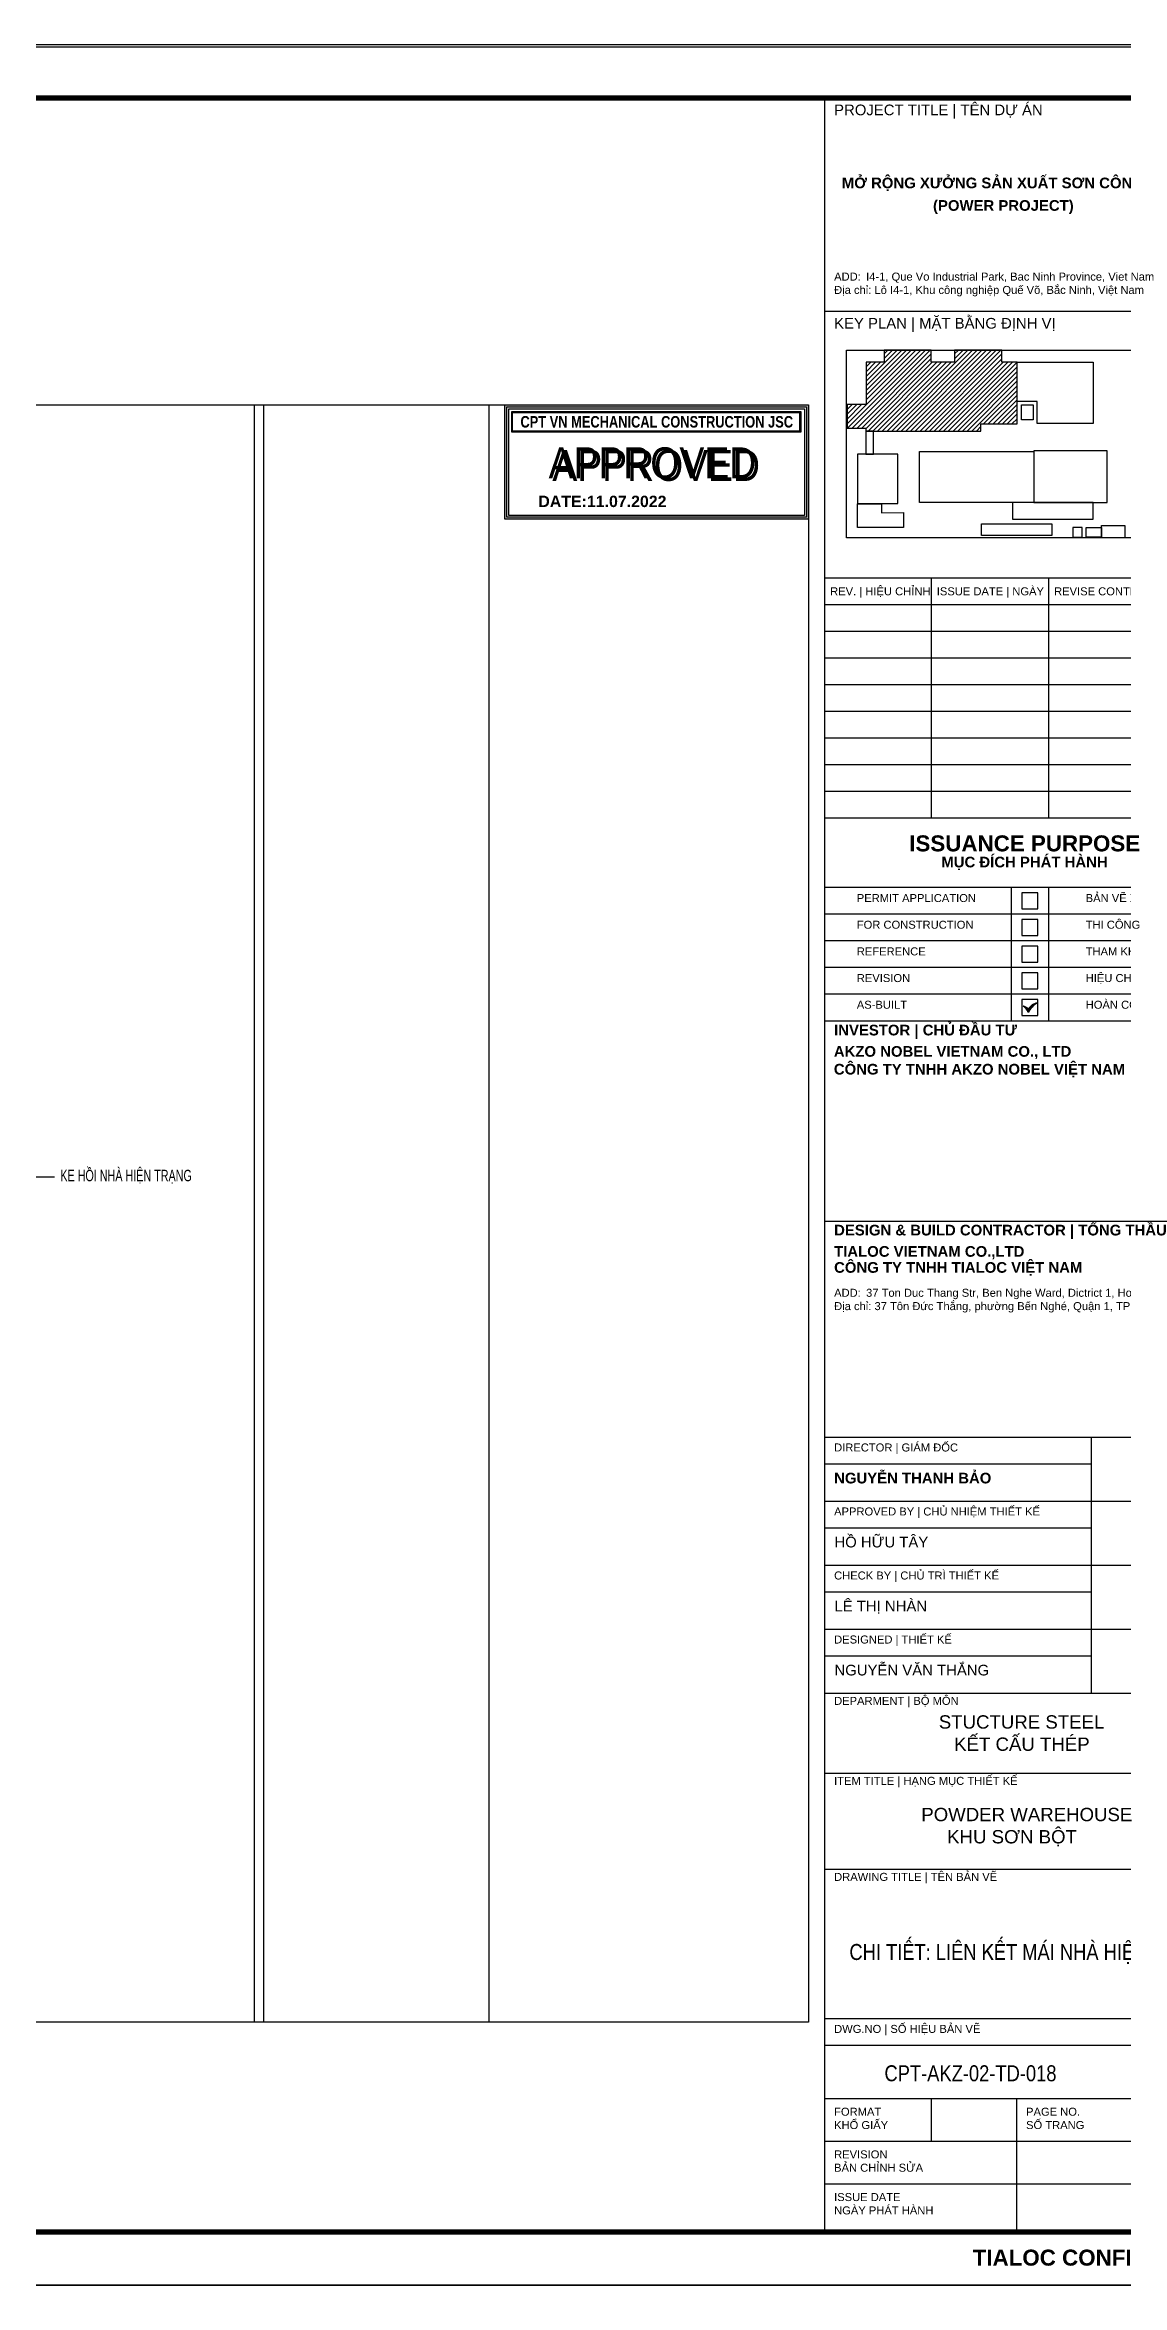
# Model space of a CAD drawing. Header units: inches. Extents: x 340055 to 349452, y -34649 to -30845.
# Drawn here: x 347354.3 to 347588.6, y -32777.5 to -32290.5 of the extents above; entities that cross this region are included whole.
import ezdxf
from ezdxf.enums import TextEntityAlignment as Align

# ---------------------------------------------------------------- set-up
doc = ezdxf.new("R2010")
doc.units = ezdxf.units.IN
doc.header["$MEASUREMENT"] = 0
for name, color, linetype in [('0 @ 1', 7, 'Continuous'), ('1', 1, 'Continuous'), ('2', 2, 'Continuous'), ('3', 3, 'Continuous'), ('9', 9, 'Continuous'), ('DIM', 8, 'Continuous'), ('NET IN', 3, 'Continuous')]:
    doc.layers.add(name, color=color, linetype=linetype)
doc.layers.add('Cover text', color=7, linetype='Continuous', true_color=0x52370f)
for name, color, linetype, lineweight in [('TEXT @ 1', 7, 'Continuous', 20), ('TL-TIILE BLOCK A2$0$TL-TITLE BLOCK - TEXT @ 1', 7, 'Continuous', 25), ('TL-TIILE BLOCK A2$0$TL-TITLE BLOCK 1', 7, 'Continuous', 50), ('TL-TIILE BLOCK A2$0$TL-TITLE BLOCK 2', 7, 'Continuous', 25), ('TL-TITLE BLOCK - TEXT', 7, 'Continuous', 25)]:
    doc.layers.add(name, color=color, linetype=linetype, lineweight=lineweight)
doc.styles.add('2501', font='', dxfattribs={"height": 250})
doc.styles.add('HX3', font='')
doc.styles.add('ST1H', font='vnshxh.shx', dxfattribs={"width": 0.7})
doc.styles.add('TIEU DE', font='', dxfattribs={"width": 0.8})
doc.styles.add('TL-TIILE BLOCK A2$0$MEP-TEXT T.BLOCK 1', font='arial.ttf', dxfattribs={"height": 1.5})
doc.styles.add('TL-TIILE BLOCK A2$0$MEP-TEXT T.BLOCK 2', font='arial.ttf')
doc.styles.add('TL-TIILE BLOCK A2$0$MEP-TEXT T.BLOCK 3', font='arial.ttf', dxfattribs={"height": 3})
doc.styles.get('2501').set_extended_font_data('.VnArialH', bold=True)
doc.styles.get('HX3').set_extended_font_data('.VnBlackH')
doc.styles.get('TIEU DE').set_extended_font_data('.VnArial NarrowH')
doc.dimstyles.new('3', dxfattribs={"dimtxt": 3.5, "dimasz": 1.8, "dimexe": 1, "dimexo": 0, "dimgap": 1, "dimtad": 1, "dimdec": 0, "dimlfac": 3, "dimzin": 0, "dimdsep": 46, "dimtxsty": 'ST1H', "dimblk": 'OBLIQUE', "dimcen": 1, "dimdle": 1, "dimclrd": 8, "dimclre": 8, "dimclrt": 3, "dimadec": 0, "dimazin": 0, "dimtfac": 1, "dimtdec": 0, "dimtix": 1, "dimtofl": 0, "dimtmove": 1, "dimatfit": 3, "dimfxl": 0, "dimtolj": 1, "dimtzin": 0, "dimlwd": -1, "dimlwe": -1, "dimarcsym": 0})

# ---------------------------------------------------------------- blocks, each defined once
blk = doc.blocks.new('_Oblique')
at = {"color": 0, "linetype": 'ByBlock', "lineweight": -2}
blk.add_line((-0.5, -0.5), (0.5, 0.5), dxfattribs=at)
blk = doc.blocks.new('DAUKIEMSOAT')
at = {"layer": '1'}
h = blk.add_hatch(color=10, dxfattribs=at)
h.dxf.hatch_style = 1
h.paths.add_polyline_path([(-1009.302346005781, -10752.83447554211), (-1009.302346005781, -10728.78902049125), (-944.1114220330045, -10728.78902049125), (-944.1114220330045, -10752.83447554211)], flags=16)
h.paths.add_polyline_path([(-1009.732283485635, -10753.26441302196), (-1009.732283485635, -10728.35908301139), (-943.6814845531508, -10728.35908301139), (-943.6814845531508, -10753.26441302196)])
h = blk.add_hatch(color=10, dxfattribs=at)
h.dxf.hatch_style = 1
h.paths.add_polyline_path([(-945.6589860661215, -10734.13468601643), (-1008.046240757339, -10734.13468601643), (-1008.046240757339, -10730.0549234466), (-945.6589860661215, -10730.0549234466)], flags=16)
h.paths.add_polyline_path([(-945.3977207090966, -10729.86085546201), (-945.3977207090966, -10734.32875400102), (-1008.240308742158, -10734.32875400102), (-1008.240308742158, -10729.86085546201)])
at = {"layer": '1', "color": 10}
for points in [[(-1009.732283485635, -10753.26441302196), (-1009.732283485635, -10728.35908301139), (-943.6814845531508, -10728.35908301139), (-943.6814845531508, -10753.26441302196)], [(-1009.302346005781, -10752.83447554211), (-1009.302346005781, -10728.78902049125), (-944.1114220330045, -10728.78902049125), (-944.1114220330045, -10752.83447554211)], [(-1008.872408525928, -10752.40453806225), (-1008.872408525928, -10729.2189579711), (-944.5413595128582, -10729.2189579711), (-944.5413595128582, -10752.40453806225)], [(-945.3977207090966, -10729.86085546201), (-945.3977207090966, -10734.32875400102), (-1008.240308742158, -10734.32875400102), (-1008.240308742158, -10729.86085546201)], [(-945.6589860661215, -10734.13468601643), (-1008.046240757339, -10734.13468601643), (-1008.046240757339, -10730.0549234466), (-945.6589860661215, -10730.0549234466)]]:
    blk.add_lwpolyline(points, close=True, dxfattribs=at)
at = {"layer": '1', "color": 10, "style": '2501', "width": 0.8}
blk.add_text('CPT VN MECHANICAL CONSTRUCTION JSC', height=2.5, dxfattribs=at).set_placement((-1006.342192104914, -10733.31617755078))
at = {"layer": '1', "color": 10, "style": 'HX3', "width": 0.9}
blk.add_text('APPROVED', height=6.75, dxfattribs=at).set_placement((-977.6410481890352, -10744.3738182052), align=Align.CENTER)
at = {"layer": '1', "color": 251, "linetype": 'Continuous', "true_color": 0x645e5e, "style": 'HX3', "width": 0.9}
blk.add_text('APPROVED', height=6.75, dxfattribs=at).set_placement((-976.8231337627449, -10744.91860058907), align=Align.CENTER)
at = {"layer": '1', "color": 10, "style": '2501'}
blk.add_attdef('DATE', text='', height=2.475000000000051, dxfattribs=at).set_placement((-1002.447773700955, -10749.36871982921), align=Align.MIDDLE_LEFT)
blk = doc.blocks.new('A$C57dc6cef')
at = {"layer": 'DIM', "color": 1}
blk.add_blockref('DAUKIEMSOAT', (1009.732283485635, 10753.26441302196), dxfattribs=at).add_auto_attribs({'DATE': 'DATE:11.07.2022'})
blk = doc.blocks.new('A$Cc64c765f')
at = {"layer": '9'}
blk.add_blockref('A$C57dc6cef', (-1.74714722065255, 0), dxfattribs=at)
blk = doc.blocks.new('kt kien truc 1')
at = {"layer": 'TL-TIILE BLOCK A2$0$TL-TITLE BLOCK 2'}
h = blk.add_hatch(color=256, dxfattribs=at)
edge = h.paths.add_edge_path(flags=0)
edge.add_arc((549.2139918450921, 238.0123342127508), 2.366782411324562, 97.45215675905098, 148.1980778255848, ccw=False)
edge.add_arc((550.6404515332106, 237.0086335589203), 3.77234239109412, 117.3554627199894, 155.6927561452269)
edge.add_arc((545.3434936211415, 238.0292343677957), 1.933709643236496, 15.97547494096757, 63.33892493670959)
edge.add_arc((546.0383090538016, 238.1769748931256), 1.589796122815128, 42.920130800001516, 83.757719073408, ccw=False)
at = {"layer": 'TL-TITLE BLOCK - TEXT', "ltscale": 5}
h = blk.add_hatch(dxfattribs=at)
h.set_pattern_fill('ANSI31', color=252, scale=5)
h.set_pattern_definition([(45, (0.6056589822655951, 1.008431430836026), (-0.4419417382415922, 0.4419417382415922), [])])
h.paths.add_polyline_path([(545.1177861023643, 360.5188746352139), (542.2223066576844, 360.5188746352139), (542.2223066576844, 362.7441854701592), (533.3820605613091, 362.7441854701592), (533.3820605613091, 360.489272985706), (528.9963997413324, 360.489272985706), (528.9963997413324, 362.7441854701592), (520.1529842012496, 362.7441854701592), (520.1529842012496, 360.489272985706), (516.807868826867, 360.489272985706), (516.807868826867, 352.5540765176358), (513.2383765987797, 352.5560307979113), (513.2383765987797, 348.1560257390624), (516.7033966225081, 348.1560257390624), (516.7033984195259, 347.5972761715466), (538.3249932594535, 347.5972761715466), (538.3249932594535, 348.9171593409388), (545.1177861023643, 348.9171593409388)])
at = {"layer": 'Defpoints', "color": 8}
blk.add_lwpolyline([(0, 0), (594, 0), (594, 420), (0, 420)], close=True, dxfattribs=at)
at = {"layer": 'TL-TIILE BLOCK A2$0$TL-TITLE BLOCK 1', "const_width": 1}
blk.add_lwpolyline([(20, 10), (579, 10), (584, 15), (584, 405), (579, 410), (20, 410), (15, 405), (15, 15)], close=True, dxfattribs=at)
at = {"layer": 'TL-TIILE BLOCK A2$0$TL-TITLE BLOCK 2'}
for p, q in [((509, 410), (509, 10)), ((584, 370), (509, 370)), ((584, 320), (509, 320)), ((584, 320), (509, 320)), ((529, 320), (529, 275)), ((551, 320), (551, 275)), ((584, 315), (509, 315)), ((584, 310), (509, 310)), ((584, 305), (509, 305)), ((584, 300), (509, 300)), ((584, 295), (509, 295)), ((584, 290), (509, 290)), ((584, 285), (509, 285)), ((584, 280), (509, 280)), ((584, 275), (509, 275)), ((584, 262), (509, 262)), ((544, 262), (544, 237)), ((551, 262), (551, 237)), ((584, 257), (509, 257)), ((584, 252), (509, 252)), ((584, 247), (509, 247)), ((584, 242), (509, 242)), ((509, 237), (584, 237)), ((509, 199.5), (584, 199.5)), ((509, 159), (584, 159)), ((559, 159), (559, 111)), ((509, 154), (559, 154)), ((509, 147), (584, 147)), ((509, 142), (559, 142)), ((509, 135), (584, 135)), ((509, 130), (559, 130)), ((509, 123), (584, 123)), ((509, 118), (559, 118)), ((509, 111), (584, 111)), ((509, 96), (584, 96)), ((509, 78), (584, 78)), ((509, 50), (584, 50)), ((509, 45), (584, 45)), ((509, 35), (584, 35)), ((529, 35), (529, 27)), ((545, 35), (545, 10)), ((509, 27), (584, 27)), ((509, 19), (584, 19))]:
    blk.add_line(p, q, dxfattribs=at)
for points in [[(549, 261), (546, 261), (546, 258), (549, 258)], [(549, 256), (546, 256), (546, 253), (549, 253)], [(549, 251), (546, 251), (546, 248), (549, 248)], [(549, 246), (546, 246), (546, 243), (549, 243)], [(549, 241), (546, 241), (546, 238), (549, 238)]]:
    blk.add_lwpolyline(points, close=True, dxfattribs=at)
for centre, radius, start, end in [((546.0383090538016, 238.1769748931256), 1.589796122815128, 42.92013079818864, 83.7577190750383), ((545.3434936211415, 238.0292343677957), 1.933709643236496, 15.975474942857, 63.33892493793503), ((550.6404515332106, 237.0086335589203), 3.77234239109412, 117.3554627231242, 155.6927561454837), ((549.2139918450921, 238.0123342127508), 2.366782411324562, 97.45215675719368, 148.1980778286963)]:
    blk.add_arc(centre, radius, start, end, dxfattribs=at)
at = {"layer": 'TL-TITLE BLOCK - TEXT'}
for points in [[(513.0843749086725, 362.7441854701592), (578.8247749086495, 362.7441854701592), (578.8247749086495, 327.5695950043512), (513.0843749086725, 327.5695950043512)], [(545.9193340437341, 352.4767265426361), (548.1417643045697, 352.4767265426361), (548.1417643045697, 349.709275947921), (545.9193340437341, 349.709275947921)], [(518.1422005906679, 347.597173416777), (516.7033938057248, 347.597173416777), (516.7033938057248, 343.2695654701594), (518.1422005906679, 343.2695654701594)], [(522.740003228113, 343.2695654701594), (515.200189953488, 343.2695654701594), (515.200189953488, 334.0295654701595), (522.740003228113, 334.0295654701595)], [(526.7742643045694, 343.7691515726769), (548.2183425899239, 343.7691515726769), (548.2183425899239, 334.1771854262329), (526.7742643045694, 334.1771854262329)], [(548.2175679407246, 334.1771854262329), (562.0211425900561, 334.1771854262329), (562.0211425900561, 343.8571738350647), (548.2175679407246, 343.8571738350647)], [(544.2583425900357, 331.0971854701579), (559.3833309549555, 331.0971854701579), (559.3833309549555, 334.1771854701587), (544.2583425900357, 334.1771854701587)], [(538.3955244535391, 330.1801447864741), (551.595524453538, 330.1801447864741), (551.595524453538, 327.9801447864742), (538.3955244535391, 327.9801447864742)], [(557.3258380792267, 329.4927254701596), (555.557225030585, 329.4927254701596), (555.557225030585, 327.7241124215179), (557.3258380792267, 327.7241124215179)], [(558.0677521888811, 329.4927254701596), (560.9277521888798, 329.4927254701596), (560.9277521888798, 327.6858654701596), (558.0677521888811, 327.6858654701596)], [(560.9277521888798, 329.8858654701592), (565.3277521888795, 329.8858654701592), (565.3277521888795, 327.5978654701591), (560.9277521888798, 327.5978654701591)]]:
    blk.add_lwpolyline(points, close=True, dxfattribs=at)
for points in [[(545.1177861023643, 360.5188746352139), (542.2223066576844, 360.5188746352139), (542.2223066576844, 362.7441854701592), (533.3820605613091, 362.7441854701592), (533.3820605613091, 360.489272985706), (528.9963997413324, 360.489272985706), (528.9963997413324, 362.7441854701592), (520.1529842012496, 362.7441854701592), (520.1529842012496, 360.489272985706), (516.807868826867, 360.489272985706), (516.807868826867, 352.5540765176358), (513.2383765987797, 352.5560307979113), (513.2383765987797, 348.1560257390624), (516.7033966225081, 348.1560257390624), (516.7033984195259, 347.5972761715466), (538.3249932594535, 347.5972761715466), (538.3249932594535, 348.9171593409388), (545.1177861023643, 348.9171593409388), (545.1177861023643, 360.5188746352139)], [(545.1177861023643, 360.5188746352139), (559.3417941812022, 360.5188746352139), (559.3417941812022, 349.0275254910659), (548.8609472751341, 349.0275254910659), (548.8609472751341, 353.1412935113785), (545.1177861023643, 353.1412935113785), (545.1177861023643, 360.5188746352139)], [(515.1896699635508, 333.9601523785545), (519.6860387102242, 333.9601523785545), (519.6792643045683, 332.2911254701596), (523.7696699635508, 332.2924454701592), (523.7696699635508, 329.4927254701556), (515.1896699635508, 329.4927254701556), (515.1896699635508, 333.9601523785545), (515.1896699635508, 333.9601523785545)]]:
    blk.add_lwpolyline(points, dxfattribs=at)
at = {"layer": '0 @ 1', "attachment_point": 1}
for s, width, insert, char_height, style in [('\\pt10;{\\fArial|b1|i0|c0|p34;NGUYỄN THANH BẢO}', 32.15705527792124, (510.7862117165751, 152.3061665625944), 2, 'TL-TIILE BLOCK A2$0$MEP-TEXT T.BLOCK 2'), ('\\pt15;{\\fArial|b1|i0|c0|p34;TIALOC CONFIDENTIAL}', 49.38585802008993, (536.7768449198611, 6.667532907898249), 3, 'TL-TIILE BLOCK A2$0$MEP-TEXT T.BLOCK 3')]:
    blk.add_mtext_dynamic_manual_height_columns(s, width=width, gutter_width=12.5, heights=[0], dxfattribs=dict(at, insert=insert, char_height=char_height, style=style))
at = {"layer": 'TEXT @ 1', "attachment_point": 1, "style": 'TL-TIILE BLOCK A2$0$MEP-TEXT T.BLOCK 1'}
for s, width, insert, char_height in [('{\\C1;HỒ HỮU TÂY}', 50.82538152135567, (510.8440582195153, 140.3070690662844), 1.999999999999992), ('{\\C1;LÊ THỊ NHÀN}', 50.82538152135567, (510.8440582195153, 128.3070690662844), 1.999999999999992), ('{\\C1;NGUYỄN VĂN THẮNG}', 50.82538152135567, (510.8440582195153, 116.3070690662844), 1.999999999999992), ('\\pi10.02899;{\\C1;STUCTURE STEEL \\P\\pi12.90587;KẾT CẤU THÉP}', 50.82538152135567, (520.3898079046858, 106.8404708307771), 2.49999999999999), ('\\pi10.78205;{\\C1;POWDER WAREHOUSE\\P     KHU SƠN BỘT}', 64.01465225190441, (516.3511247576871, 89.48801698903208), 2.49999999999999)]:
    blk.add_mtext_dynamic_manual_height_columns(s, width=width, gutter_width=15, heights=[0], dxfattribs=dict(at, insert=insert, char_height=char_height))
at = {"layer": 'TL-TIILE BLOCK A2$0$TL-TITLE BLOCK - TEXT @ 1', "attachment_point": 1}
for s, width, heights, insert, char_height, style in [('PROJECT TITLE | TÊN DỰ ÁN', 66.54820784047115, [0], (510.7830321226938, 408.7947269506867), 2, 'TL-TIILE BLOCK A2$0$MEP-TEXT T.BLOCK 2'), ('\\pi0.50923;{\\fArial|b1|i0|c0|p34;MỞ RỘNG XƯỞNG SẢN XUẤT SƠN CÔNG NGHIỆP}', 68.8383701581688, [0], (511.7206365273505, 395.1045713495096), 2, 'TL-TIILE BLOCK A2$0$MEP-TEXT T.BLOCK 3'), ('\\pi0.50924;{\\fArial|b1|i0|c0|p34;(POWER PROJECT)}', 32.16893061262726, [0], (528.8229266895269, 390.8801033829131), 2, 'TL-TIILE BLOCK A2$0$MEP-TEXT T.BLOCK 3'), ('ADD:^II4-1, Que Vo Industrial Park, Bac Ninh Province, Viet Nam ', 66.54820784047115, [0], (510.7830321226938, 377.2947269506867), 1.5, 'TL-TIILE BLOCK A2$0$MEP-TEXT T.BLOCK 1'), ('Địa chỉ: Lô I4-1, Khu công nghiệp Quế Võ, Bắc Ninh, Việt Nam', 66.54820784047115, [0], (510.7830321226938, 374.7947269506867), 1.5, 'TL-TIILE BLOCK A2$0$MEP-TEXT T.BLOCK 1'), ('KEY PLAN | MẶT BẰNG ĐỊNH VỊ', 66.54820784047115, [0], (510.7830321226938, 368.7947269506867), 2, 'TL-TIILE BLOCK A2$0$MEP-TEXT T.BLOCK 2'), ('REV. | HIỆU CHỈNH', 37.61800927431796, [0], (510.0384513858444, 318.2947269506867), 1.5, 'TL-TIILE BLOCK A2$0$MEP-TEXT T.BLOCK 1'), ('ISSUE DATE | NGÀY', 37.61800927431796, [0], (530.0384513858444, 318.2947269506867), 1.5, 'TL-TIILE BLOCK A2$0$MEP-TEXT T.BLOCK 1'), ('REVISE CONTENT | NỘI DUNG', 37.61800927431796, [0], (552.0384513858444, 318.2947269506867), 1.5, 'TL-TIILE BLOCK A2$0$MEP-TEXT T.BLOCK 1'), ('\\pi11.8638;{\\fArial|b1|i0|c0|p34;ISSUANCE PURPOSE}', 66.54820784047115, [0], (513.0139460923456, 271.7947269506867), 3, 'TL-TIILE BLOCK A2$0$MEP-TEXT T.BLOCK 3'), ('\\pi17.8812;{\\fArial|b1|i0|c0|p34;MỤC ĐÍCH PHÁT HÀNH}', 66.54820784047115, [0], (513.0139460923456, 267.7947269506867), 2, 'TL-TIILE BLOCK A2$0$MEP-TEXT T.BLOCK 2'), ('PERMIT APPLICATION ', 44.99455841291456, [0], (515.0384513858444, 260.7947269506867), 1.5, 'TL-TIILE BLOCK A2$0$MEP-TEXT T.BLOCK 1'), ('BẢN VẼ XIN PHÉP', 44.99455841291456, [0], (557.9686990590562, 260.7947269506867), 1.5, 'TL-TIILE BLOCK A2$0$MEP-TEXT T.BLOCK 1'), ('THI CÔNG', 44.99455841291456, [0], (557.9686990590562, 255.7947269506867), 1.5, 'TL-TIILE BLOCK A2$0$MEP-TEXT T.BLOCK 1'), ('FOR CONSTRUCTION', 44.99455841291456, [0], (515.0384513858444, 255.7947269506867), 1.5, 'TL-TIILE BLOCK A2$0$MEP-TEXT T.BLOCK 1'), ('REFERENCE ', 44.99455841291456, [0], (515.0384513858444, 250.7947269506867), 1.5, 'TL-TIILE BLOCK A2$0$MEP-TEXT T.BLOCK 1'), ('THAM KHẢO', 44.99455841291456, [0], (557.9686990590562, 250.7947269506867), 1.5, 'TL-TIILE BLOCK A2$0$MEP-TEXT T.BLOCK 1'), ('REVISION', 44.99455841291456, [1.552182810368349], (515.0384513858444, 245.7947269506867), 1.5, 'TL-TIILE BLOCK A2$0$MEP-TEXT T.BLOCK 1'), ('HIỆU CHỈNH', 44.99455841291456, [1.552182810368349], (557.9686990590562, 245.7947269506867), 1.5, 'TL-TIILE BLOCK A2$0$MEP-TEXT T.BLOCK 1'), ('AS-BUILT ', 44.99455841291456, [0], (515.0384513858444, 240.7947269506867), 1.5, 'TL-TIILE BLOCK A2$0$MEP-TEXT T.BLOCK 1'), ('HOÀN CÔNG', 44.99455841291456, [0], (557.9686990590562, 240.7947269506867), 1.5, 'TL-TIILE BLOCK A2$0$MEP-TEXT T.BLOCK 1'), ('{\\fArial|b1|i0|c0|p34;INVESTOR | CHỦ ĐẦU TƯ}', 66.54820784047115, [0], (510.7830321226938, 236.2947269506867), 2, 'TL-TIILE BLOCK A2$0$MEP-TEXT T.BLOCK 2'), ('\\pi5.64586;{\\fArial|b1|i0|c0|p34;AKZO NOBEL VIETNAM CO., LTD\\PCÔNG TY TNHH AKZO NOBEL VIỆT NAM}', 66.54820784047115, [0], (505.0884846016852, 232.2947269506867), 2, 'TL-TIILE BLOCK A2$0$MEP-TEXT T.BLOCK 2'), ('{\\fArial|b1|i0|c0|p34;DESIGN & BUILD CONTRACTOR | TỔNG THẦU}', 66.54820784047115, [0], (510.7830321226938, 198.7947269506867), 2, 'TL-TIILE BLOCK A2$0$MEP-TEXT T.BLOCK 2'), ('{\\fArial|b1|i0|c0|p34;TIALOC VIETNAM CO.,LTD}', 66.54820784047115, [0], (510.7830321226938, 194.7947269506867), 2, 'TL-TIILE BLOCK A2$0$MEP-TEXT T.BLOCK 2'), ('{\\fArial|b1|i0|c0|p34;CÔNG TY TNHH TIALOC VIỆT NAM}', 66.54820784047115, [0], (510.7830321226938, 191.7947269506867), 2, 'TL-TIILE BLOCK A2$0$MEP-TEXT T.BLOCK 2'), ('ADD:^I37 Ton Duc Thang Str, Ben Nghe Ward, Dictrict 1, Ho Chi Minh City ', 70.45687128427289, [0], (510.7830321226938, 186.7947269506867), 1.5, 'TL-TIILE BLOCK A2$0$MEP-TEXT T.BLOCK 1'), ('Địa chỉ: 37 Tôn Đức Thắng, phường Bến Nghé, Quận 1, TP. Hồ Chí Minh', 70.52201450814073, [0], (510.7830321226938, 184.2947269506867), 1.5, 'TL-TIILE BLOCK A2$0$MEP-TEXT T.BLOCK 1'), ('DIRECTOR | GIÁM ĐỐC', 57.2396897662984, [0], (510.7830321226938, 157.7947269506867), 1.5, 'TL-TIILE BLOCK A2$0$MEP-TEXT T.BLOCK 1'), ('APPROVED BY | CHỦ NHIỆM THIẾT KẾ', 57.2396897662984, [0], (510.7830321226938, 145.7947269506867), 1.5, 'TL-TIILE BLOCK A2$0$MEP-TEXT T.BLOCK 1'), ('CHECK BY | CHỦ TRÌ THIẾT KẾ', 50.82538152135567, [0], (510.7830321226938, 133.7947269506867), 1.5, 'TL-TIILE BLOCK A2$0$MEP-TEXT T.BLOCK 1'), ('DESIGNED | THIẾT KẾ', 44.99786072926145, [0], (510.7830321226938, 121.7947269506867), 1.5, 'TL-TIILE BLOCK A2$0$MEP-TEXT T.BLOCK 1'), ('DEPARMENT | BỘ MÔN', 63.0962624017684, [0], (510.7830321226938, 110.2947269506867), 1.5, 'TL-TIILE BLOCK A2$0$MEP-TEXT T.BLOCK 1'), ('ITEM TITLE | HẠNG MỤC THIẾT KẾ', 63.0962624017684, [0], (510.7830321226938, 95.29472695068671), 1.5, 'TL-TIILE BLOCK A2$0$MEP-TEXT T.BLOCK 1'), ('DRAWING TITLE | TÊN BẢN VẼ', 63.0962624017684, [0], (510.7830321226938, 77.29472695068671), 1.5, 'TL-TIILE BLOCK A2$0$MEP-TEXT T.BLOCK 1'), ('DWG.NO | SỐ HIỆU BẢN VẼ', 37.61800927431796, [0], (510.7830321226938, 48.79472695068671), 1.5, 'TL-TIILE BLOCK A2$0$MEP-TEXT T.BLOCK 1'), ('FORMAT', 21.12461875085683, [0], (510.7830321226938, 33.27103262062974), 1.5, 'TL-TIILE BLOCK A2$0$MEP-TEXT T.BLOCK 1'), ('KHỔ GIẤY', 31.02957501271885, [0], (510.7830321226938, 30.77103262062974), 1.5, 'TL-TIILE BLOCK A2$0$MEP-TEXT T.BLOCK 1'), ('SỐ TRANG', 31.02957501271885, [0], (546.7830321226938, 30.77103262062883), 1.5, 'TL-TIILE BLOCK A2$0$MEP-TEXT T.BLOCK 1'), ('PAGE NO.', 21.12461875085683, [0], (546.7830321226938, 33.27103262062883), 1.5, 'TL-TIILE BLOCK A2$0$MEP-TEXT T.BLOCK 1'), ('REVISION', 21.12461875085683, [0], (510.7830321226938, 25.27103262062974), 1.5, 'TL-TIILE BLOCK A2$0$MEP-TEXT T.BLOCK 1'), ('BẢN CHỈNH SỬA', 31.02957501271885, [0], (510.7830321226938, 22.77103262062974), 1.5, 'TL-TIILE BLOCK A2$0$MEP-TEXT T.BLOCK 1'), ('ISSUE DATE', 21.12461875085683, [0], (510.7830321226938, 17.27103262062974), 1.5, 'TL-TIILE BLOCK A2$0$MEP-TEXT T.BLOCK 1'), ('NGÀY PHÁT HÀNH', 31.02957501271885, [0], (510.7830321226938, 14.77103262062974), 1.5, 'TL-TIILE BLOCK A2$0$MEP-TEXT T.BLOCK 1')]:
    blk.add_mtext_dynamic_manual_height_columns(s, width=width, gutter_width=15, heights=heights, dxfattribs=dict(at, insert=insert, char_height=char_height, style=style))

msp = doc.modelspace()

# ---------------------------------------------------------------- linework, layer by layer
at = {"color": 8}
msp.add_lwpolyline([(346951.0834183319, -32368.74548168194), (347520.4213476739, -32368.74548168194), (347520.4213476739, -32720.32533779884), (346951.0834183319, -32720.32533779884)], close=True, dxfattribs=at)
at = {"layer": '2'}
for p, q in [((347399.9392482897, -32720.32533779884), (347399.9392482897, -32368.74548168194)), ((347401.9392482915, -32720.32533779884), (347401.9392482915, -32368.74548168194)), ((347450.9392482878, -32720.32533779884), (347450.9392482878, -32368.74548168194))]:
    msp.add_line(p, q, dxfattribs=at)

# ---------------------------------------------------------------- block references
msp.add_blockref('A$Cc64c765f', (347456.1176959621, -32393.6508116925))

# ---------------------------------------------------------------- leaders
at = {"color": 9}
msp.add_leader([(347339.7787527203, -32562.91470828345), (347343.5924888664, -32536.57536608913), (347357.6995618343, -32536.57536608913)], dimstyle='3', override={"dimgap": 1, "dimtad": 0}, dxfattribs=at)

# ---------------------------------------------------------------- next in the draw order: texts
at = {"layer": '3', "insert": (347357.6995618343, -32536.57536608913), "char_height": 2.5, "attachment_point": 4, "style": 'ST1H', "bg_fill": 2}
msp.add_mtext('\\A1;ke håi nhµ hiÖn tr¹ng', dxfattribs=at)

# ---------------------------------------------------------------- next in the draw order: linework, layer by layer
at = {"layer": 'NET IN'}
msp.add_lwpolyline([(346933.689963382, -32290.91936402173), (347622.4698301618, -32290.91936402173), (347622.4698301618, -32777.5199178699), (346933.689963382, -32777.5199178699)], close=True, dxfattribs=at)

# ---------------------------------------------------------------- next in the draw order: block references
at = {"layer": '3'}
ref = msp.add_blockref('kt kien truc 1', (346933.6899873526, -32777.5199178699), dxfattribs=dict(at, xscale=1.159562065285868, yscale=1.159562065285868, zscale=1.159562065285868))
ref.add_attrib('TENBANVE', 'CHI TIÕT: LI£N KÕT M¸I NHµ HIÖN TR¹NG', dxfattribs={"layer": 'Cover text', "ltscale": 0.5, "height": 3.478686195857604, "style": 'TIEU DE'}).set_placement((347569.1955254269, -32705.08712487695), align=Align.MIDDLE_CENTER)
ref.add_attrib('STT', 'CPT-AKZ-02-TD-018', dxfattribs={"layer": 'Cover text', "ltscale": 0.5, "height": 3.478686195857604, "style": 'TIEU DE'}).set_placement((347555.6329024787, -32731.45447670228), align=Align.MIDDLE_CENTER)

doc.saveas('drawing.dxf')
